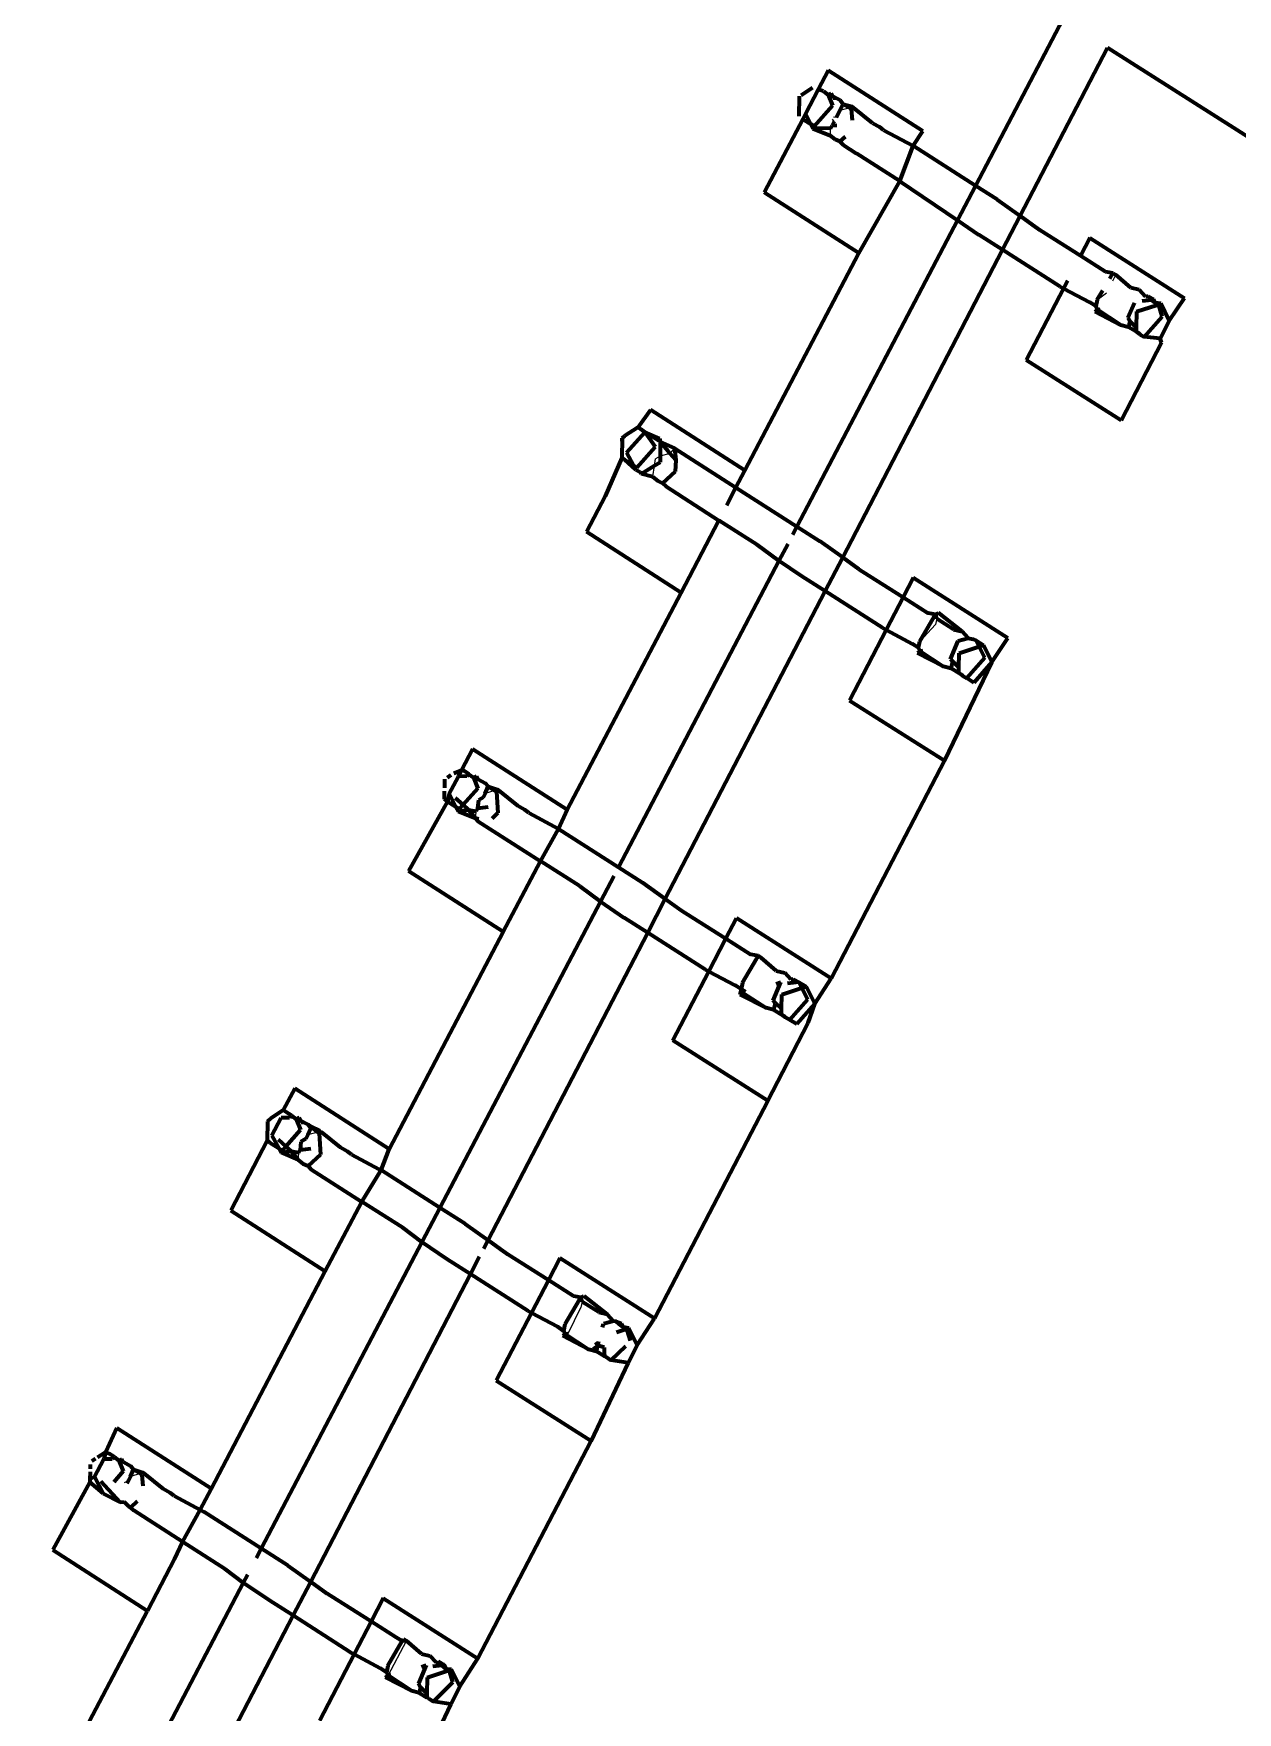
# Model space of a CAD drawing. Header units: millimetres. Extents: x 4307 to 31003, y 2809 to 20009.
# Drawn here: x 15217.42 to 15233.6, y 13666.46 to 13689.02 of the extents above; entities that cross this region are included whole.
import ezdxf

# ---------------------------------------------------------------- set-up
doc = ezdxf.new("R2010")
doc.units = ezdxf.units.MM
doc.layers.add('ProfileEdges', color=7, linetype='Continuous')

msp = doc.modelspace()

# ---------------------------------------------------------------- linework, layer by layer
for p, q in [((15228.391, 13688.023), (15228.26, 13687.986)), ((15228.418, 13688.039), (15228.391, 13688.023)), ((15228.128, 13687.652), (15228.136, 13687.749)), ((15228.183, 13687.838), (15228.162, 13687.868)), ((15228.211, 13687.891), (15228.172, 13687.897)), ((15231.928, 13685.699), (15231.968, 13685.776)), ((15231.719, 13685.44), (15231.843, 13685.537)), ((15226.034, 13683.449), (15225.973, 13683.378)), ((15225.744, 13683.063), (15225.768, 13683.215)), ((15225.768, 13683.215), (15225.782, 13683.305)), ((15225.843, 13683.34), (15225.782, 13683.305)), ((15225.973, 13683.378), (15225.843, 13683.34)), ((15229.525, 13681.18), (15229.564, 13681.155)), ((15229.564, 13681.155), (15229.546, 13681.079)), ((15229.335, 13680.851), (15229.546, 13681.079)), ((15223.622, 13678.845), (15223.492, 13678.808)), ((15223.65, 13678.86), (15223.622, 13678.845)), ((15223.36, 13678.474), (15223.364, 13678.5)), ((15223.364, 13678.5), (15223.368, 13678.57)), ((15227.141, 13676.591), (15227.2, 13676.597)), ((15226.916, 13676.105), (15226.955, 13676.13)), ((15221.238, 13674.255), (15221.107, 13674.218)), ((15221.266, 13674.271), (15221.238, 13674.255)), ((15220.98, 13673.91), (15220.984, 13673.981)), ((15220.976, 13673.885), (15220.98, 13673.91)), ((15224.607, 13671.55), (15224.778, 13671.9)), ((15224.757, 13672.002), (15224.796, 13671.977)), ((15224.796, 13671.977), (15224.778, 13671.9)), ((15218.854, 13669.666), (15218.723, 13669.629)), ((15218.881, 13669.682), (15218.854, 13669.666)), ((15218.695, 13669.575), (15218.634, 13669.54)), ((15222.187, 13666.951), (15222.431, 13667.419))]:
    msp.add_line(p, q)
at = {"layer": 'ProfileEdges', "lineweight": 211}
for p, q in [((15231.256, 13689.212), (15230.083, 13686.974)), ((15230.681, 13686.57), (15231.855, 13688.829)), ((15297.398, 13647.16), (15231.855, 13688.829)), ((15228.103, 13688.524), (15227.968, 13688.268)), ((15229.375, 13687.708), (15228.103, 13688.524)), ((15227.712, 13687.909), (15227.717, 13688.178)), ((15227.739, 13688.192), (15227.892, 13688.295)), ((15227.968, 13688.268), (15227.796, 13687.94)), ((15228.039, 13688.246), (15227.968, 13688.268)), ((15228.039, 13688.246), (15228.103, 13688.199)), ((15228.103, 13688.199), (15228.141, 13688.219)), ((15228.161, 13688.18), (15228.103, 13688.199)), ((15228.103, 13688.199), (15228.159, 13688.053)), ((15228.161, 13688.18), (15228.141, 13688.219)), ((15228.174, 13688.154), (15228.161, 13688.18)), ((15228.22, 13688.147), (15228.161, 13688.18)), ((15228.22, 13688.147), (15228.174, 13688.154)), ((15228.261, 13688.125), (15228.22, 13688.147)), ((15227.796, 13687.94), (15227.759, 13687.868)), ((15227.796, 13687.94), (15227.863, 13687.808)), ((15227.915, 13687.778), (15228.159, 13688.053)), ((15228.26, 13687.986), (15228.211, 13687.891)), ((15228.26, 13687.986), (15228.303, 13688.072)), ((15228.303, 13688.072), (15228.261, 13688.125)), ((15228.303, 13688.072), (15228.418, 13688.039)), ((15228.303, 13688.072), (15228.391, 13688.023)), ((15228.391, 13688.023), (15228.411, 13688.007)), ((15228.418, 13688.039), (15228.411, 13688.007)), ((15228.411, 13688.007), (15228.425, 13687.858)), ((15228.441, 13688.024), (15228.418, 13688.039)), ((15228.697, 13687.817), (15228.441, 13688.024)), ((15227.759, 13687.868), (15227.242, 13686.883)), ((15227.759, 13687.868), (15227.863, 13687.808)), ((15227.863, 13687.808), (15227.894, 13687.746)), ((15227.915, 13687.778), (15227.863, 13687.808)), ((15228.136, 13687.749), (15227.894, 13687.746)), ((15227.894, 13687.746), (15228.128, 13687.652)), ((15228.136, 13687.749), (15228.154, 13687.783)), ((15228.183, 13687.838), (15228.154, 13687.783)), ((15228.154, 13687.783), (15228.216, 13687.791)), ((15228.697, 13687.817), (15228.79, 13687.765)), ((15228.846, 13687.723), (15228.79, 13687.765)), ((15228.846, 13687.723), (15229.243, 13687.51)), ((15229.243, 13687.51), (15229.375, 13687.708)), ((15228.197, 13687.597), (15228.128, 13687.652)), ((15228.26, 13687.568), (15228.197, 13687.597)), ((15228.328, 13687.631), (15228.26, 13687.568)), ((15228.26, 13687.568), (15228.301, 13687.525)), ((15228.301, 13687.525), (15228.484, 13687.408)), ((15229.067, 13687.035), (15229.243, 13687.51)), ((15230.083, 13686.974), (15229.243, 13687.51)), ((15229.067, 13687.035), (15228.484, 13687.408)), ((15228.514, 13686.067), (15229.067, 13687.035)), ((15229.067, 13687.035), (15229.839, 13686.511)), ((15228.514, 13686.067), (15227.242, 13686.883)), ((15230.083, 13686.974), (15229.839, 13686.511)), ((15230.372, 13686.789), (15230.083, 13686.974)), ((15230.372, 13686.789), (15230.681, 13686.57)), ((15230.444, 13686.114), (15230.681, 13686.57)), ((15230.681, 13686.57), (15230.898, 13686.413)), ((15229.839, 13686.511), (15227.682, 13682.396)), ((15229.839, 13686.511), (15230.126, 13686.316)), ((15230.948, 13686.379), (15230.898, 13686.413)), ((15231.492, 13686.033), (15230.948, 13686.379)), ((15228.297, 13681.98), (15230.444, 13686.114)), ((15230.444, 13686.114), (15230.126, 13686.316)), ((15231.217, 13685.621), (15230.444, 13686.114)), ((15231.618, 13686.275), (15231.492, 13686.033)), ((15231.618, 13686.275), (15232.893, 13685.465)), ((15226.983, 13683.147), (15228.514, 13686.067)), ((15231.83, 13685.819), (15231.492, 13686.033)), ((15231.319, 13685.699), (15231.265, 13685.594)), ((15231.929, 13685.802), (15231.83, 13685.819)), ((15231.887, 13685.73), (15231.929, 13685.802)), ((15231.929, 13685.802), (15231.968, 13685.776)), ((15232.173, 13685.602), (15231.968, 13685.776)), ((15231.265, 13685.594), (15230.764, 13684.631)), ((15231.217, 13685.621), (15231.265, 13685.594)), ((15231.265, 13685.594), (15231.617, 13685.409)), ((15231.719, 13685.44), (15231.701, 13685.356)), ((15231.719, 13685.44), (15231.794, 13685.569)), ((15232.285, 13685.575), (15232.173, 13685.602)), ((15232.367, 13685.484), (15232.285, 13685.575)), ((15232.324, 13685.43), (15232.446, 13685.442)), ((15232.4, 13685.491), (15232.367, 13685.484)), ((15232.4, 13685.491), (15232.475, 13685.451)), ((15232.446, 13685.442), (15232.4, 13685.491)), ((15232.446, 13685.442), (15232.475, 13685.451)), ((15232.499, 13685.403), (15232.446, 13685.442)), ((15232.499, 13685.403), (15232.475, 13685.451)), ((15232.688, 13685.16), (15232.893, 13685.465)), ((15231.701, 13685.356), (15231.617, 13685.409)), ((15231.685, 13685.284), (15231.724, 13685.308)), ((15231.685, 13685.284), (15232.038, 13685.102)), ((15231.724, 13685.308), (15231.701, 13685.356)), ((15231.724, 13685.308), (15231.76, 13685.318)), ((15232.038, 13685.102), (15231.724, 13685.308)), ((15232.22, 13685.4), (15232.131, 13685.202)), ((15232.131, 13685.202), (15232.159, 13685.154)), ((15232.247, 13685.285), (15232.243, 13685.069)), ((15232.247, 13685.285), (15232.515, 13685.371)), ((15232.348, 13684.944), (15232.592, 13685.218)), ((15232.547, 13685.368), (15232.499, 13685.403)), ((15232.574, 13685.391), (15232.499, 13685.403)), ((15232.515, 13685.371), (15232.547, 13685.368)), ((15232.547, 13685.368), (15232.574, 13685.391)), ((15232.592, 13685.218), (15232.547, 13685.368)), ((15232.688, 13685.16), (15232.574, 13685.391)), ((15232.14, 13685.076), (15232.038, 13685.102)), ((15232.159, 13685.154), (15232.14, 13685.076)), ((15232.242, 13685.014), (15232.14, 13685.076)), ((15232.243, 13685.069), (15232.159, 13685.154)), ((15232.243, 13685.069), (15232.242, 13685.014)), ((15232.297, 13684.977), (15232.242, 13685.014)), ((15232.271, 13685.001), (15232.297, 13684.977)), ((15232.297, 13684.977), (15232.348, 13684.944)), ((15232.688, 13685.16), (15232.565, 13684.924)), ((15232.584, 13684.869), (15232.039, 13683.82)), ((15232.565, 13684.924), (15232.348, 13684.944)), ((15232.584, 13684.869), (15232.565, 13684.924)), ((15232.039, 13683.82), (15230.764, 13684.631)), ((15225.711, 13683.963), (15225.541, 13683.728)), ((15226.983, 13683.147), (15225.711, 13683.963)), ((15225.541, 13683.728), (15225.368, 13683.612)), ((15225.392, 13683.39), (15225.636, 13683.664)), ((15225.583, 13683.705), (15225.541, 13683.728)), ((15225.636, 13683.664), (15225.583, 13683.705)), ((15225.636, 13683.664), (15225.835, 13683.578)), ((15225.823, 13683.547), (15225.636, 13683.664)), ((15225.636, 13683.664), (15225.775, 13683.464)), ((15225.333, 13683.581), (15225.327, 13683.319)), ((15225.332, 13683.541), (15225.333, 13683.581)), ((15225.333, 13683.581), (15225.368, 13683.612)), ((15225.531, 13683.188), (15225.775, 13683.464)), ((15225.835, 13683.578), (15225.844, 13683.532)), ((15225.844, 13683.532), (15225.843, 13683.34)), ((15225.844, 13683.532), (15226.034, 13683.449)), ((15225.953, 13683.403), (15225.844, 13683.532)), ((15225.973, 13683.378), (15225.953, 13683.403)), ((15226.034, 13683.449), (15226.052, 13683.287)), ((15226.034, 13683.449), (15226.859, 13682.921)), ((15225.327, 13683.319), (15225.102, 13682.801)), ((15225.367, 13683.29), (15225.327, 13683.319)), ((15225.367, 13683.29), (15225.531, 13683.188)), ((15225.515, 13683.159), (15225.367, 13683.29)), ((15225.392, 13683.39), (15225.515, 13683.159)), ((15225.589, 13683.105), (15225.768, 13683.215)), ((15225.768, 13683.215), (15225.842, 13683.26)), ((15225.843, 13683.34), (15225.842, 13683.26)), ((15226.052, 13683.287), (15225.973, 13683.378)), ((15226.052, 13683.287), (15226.046, 13683.135)), ((15225.515, 13683.159), (15225.571, 13683.131)), ((15225.571, 13683.131), (15225.589, 13683.105)), ((15225.744, 13683.063), (15225.589, 13683.105)), ((15225.744, 13683.063), (15225.813, 13683.008)), ((15225.813, 13683.008), (15225.876, 13682.979)), ((15226.046, 13683.135), (15225.876, 13682.979)), ((15225.876, 13682.979), (15225.917, 13682.936)), ((15226.859, 13682.921), (15226.983, 13683.147)), ((15225.102, 13682.801), (15224.851, 13682.322)), ((15225.917, 13682.936), (15226.632, 13682.478)), ((15226.739, 13682.682), (15226.859, 13682.921)), ((15226.859, 13682.921), (15227.682, 13682.396)), ((15226.123, 13681.506), (15224.851, 13682.322)), ((15226.123, 13681.506), (15226.632, 13682.478)), ((15227.145, 13682.15), (15226.632, 13682.478)), ((15227.682, 13682.396), (15227.623, 13682.282)), ((15227.682, 13682.396), (15227.988, 13682.2)), ((15227.439, 13681.932), (15227.145, 13682.15)), ((15227.558, 13682.159), (15227.439, 13681.932)), ((15228.297, 13681.98), (15227.988, 13682.2)), ((15227.439, 13681.932), (15225.281, 13677.817)), ((15227.742, 13681.727), (15227.439, 13681.932)), ((15228.06, 13681.524), (15228.297, 13681.98)), ((15228.513, 13681.824), (15228.297, 13681.98)), ((15228.513, 13681.824), (15228.564, 13681.79)), ((15228.06, 13681.524), (15227.742, 13681.727)), ((15228.564, 13681.79), (15229.109, 13681.445)), ((15229.243, 13681.704), (15229.109, 13681.445)), ((15230.518, 13680.893), (15229.243, 13681.704)), ((15224.592, 13678.586), (15226.123, 13681.506)), ((15225.912, 13677.391), (15228.06, 13681.524)), ((15228.833, 13681.032), (15228.06, 13681.524)), ((15229.109, 13681.445), (15228.88, 13681.005)), ((15229.109, 13681.445), (15229.446, 13681.23)), ((15229.335, 13680.851), (15229.525, 13681.18)), ((15229.544, 13681.213), (15229.446, 13681.23)), ((15229.525, 13681.18), (15229.544, 13681.213)), ((15229.544, 13681.213), (15229.583, 13681.236)), ((15229.564, 13681.155), (15229.544, 13681.213)), ((15229.788, 13681.013), (15229.564, 13681.155)), ((15229.901, 13680.986), (15229.583, 13681.236)), ((15228.88, 13681.005), (15228.389, 13680.059)), ((15228.833, 13681.032), (15228.88, 13681.005)), ((15228.88, 13681.005), (15229.232, 13680.82)), ((15229.788, 13681.013), (15229.901, 13680.986)), ((15229.983, 13680.894), (15229.901, 13680.986)), ((15229.317, 13680.766), (15229.232, 13680.82)), ((15229.34, 13680.719), (15229.301, 13680.694)), ((15229.654, 13680.513), (15229.301, 13680.694)), ((15229.317, 13680.766), (15229.335, 13680.851)), ((15229.34, 13680.719), (15229.317, 13680.766)), ((15229.34, 13680.719), (15229.376, 13680.729)), ((15229.34, 13680.719), (15229.654, 13680.513)), ((15229.747, 13680.612), (15229.848, 13680.86)), ((15229.848, 13680.86), (15229.983, 13680.894)), ((15229.859, 13680.5), (15229.862, 13680.695)), ((15229.862, 13680.695), (15230.131, 13680.782)), ((15229.983, 13680.894), (15230.053, 13680.879)), ((15230.091, 13680.862), (15230.053, 13680.879)), ((15230.131, 13680.782), (15230.091, 13680.862)), ((15230.091, 13680.862), (15230.19, 13680.801)), ((15230.131, 13680.782), (15230.19, 13680.801)), ((15230.208, 13680.629), (15230.131, 13680.782)), ((15230.19, 13680.801), (15230.304, 13680.57)), ((15230.304, 13680.57), (15230.518, 13680.893)), ((15229.756, 13680.487), (15229.654, 13680.513)), ((15229.664, 13679.249), (15230.304, 13680.57)), ((15229.747, 13680.612), (15229.779, 13680.58)), ((15229.756, 13680.487), (15229.779, 13680.58)), ((15229.858, 13680.425), (15229.756, 13680.487)), ((15229.779, 13680.58), (15229.859, 13680.5)), ((15229.858, 13680.425), (15229.859, 13680.5)), ((15230.208, 13680.629), (15229.964, 13680.355)), ((15230.304, 13680.57), (15230.062, 13680.296)), ((15229.912, 13680.387), (15229.858, 13680.425)), ((15229.912, 13680.387), (15229.886, 13680.412)), ((15229.912, 13680.387), (15229.964, 13680.355)), ((15230.062, 13680.296), (15229.964, 13680.355)), ((15228.389, 13680.059), (15229.664, 13679.249)), ((15223.32, 13679.402), (15223.172, 13679.121)), ((15224.592, 13678.586), (15223.32, 13679.402)), ((15223.069, 13679.08), (15223.172, 13679.121)), ((15223.172, 13679.121), (15223.131, 13679.037)), ((15223.172, 13679.121), (15223.199, 13679.116)), ((15223.271, 13679.068), (15223.199, 13679.116)), ((15229.664, 13679.249), (15228.143, 13676.322)), ((15222.946, 13678.885), (15222.949, 13678.999)), ((15222.985, 13679.023), (15223.034, 13679.057)), ((15223.008, 13678.801), (15223.131, 13679.037)), ((15223.245, 13679.039), (15223.131, 13679.037)), ((15223.271, 13679.068), (15223.245, 13679.039)), ((15223.271, 13679.068), (15223.334, 13679.021)), ((15223.372, 13679.041), (15223.334, 13679.021)), ((15223.392, 13679.001), (15223.334, 13679.021)), ((15223.334, 13679.021), (15223.39, 13678.875)), ((15223.392, 13679.001), (15223.372, 13679.041)), ((15223.392, 13679.001), (15223.492, 13678.947)), ((15223.529, 13678.899), (15223.492, 13678.947)), ((15223.492, 13678.808), (15223.529, 13678.899)), ((15223.529, 13678.899), (15223.65, 13678.86)), ((15223.529, 13678.899), (15223.622, 13678.845)), ((15222.982, 13678.7), (15222.46, 13677.762)), ((15222.943, 13678.73), (15222.945, 13678.837)), ((15222.982, 13678.7), (15222.943, 13678.73)), ((15223.008, 13678.801), (15222.982, 13678.7)), ((15222.982, 13678.7), (15223.092, 13678.634)), ((15223.008, 13678.801), (15223.092, 13678.634)), ((15223.194, 13678.653), (15223.093, 13678.745)), ((15223.194, 13678.653), (15223.146, 13678.599)), ((15223.39, 13678.875), (15223.194, 13678.653)), ((15223.194, 13678.653), (15223.267, 13678.588)), ((15223.398, 13678.716), (15223.385, 13678.604)), ((15223.463, 13678.753), (15223.398, 13678.716)), ((15223.492, 13678.808), (15223.463, 13678.753)), ((15223.622, 13678.845), (15223.643, 13678.829)), ((15223.65, 13678.86), (15223.643, 13678.829)), ((15223.643, 13678.829), (15223.661, 13678.546)), ((15223.673, 13678.846), (15223.65, 13678.86)), ((15223.929, 13678.639), (15223.673, 13678.846)), ((15223.092, 13678.634), (15223.126, 13678.568)), ((15223.092, 13678.634), (15223.146, 13678.599)), ((15223.126, 13678.568), (15223.267, 13678.588)), ((15223.126, 13678.568), (15223.36, 13678.474)), ((15223.267, 13678.588), (15223.368, 13678.57)), ((15223.267, 13678.588), (15223.36, 13678.474)), ((15223.36, 13678.474), (15223.393, 13678.436)), ((15223.403, 13678.464), (15223.36, 13678.474)), ((15223.385, 13678.604), (15223.368, 13678.57)), ((15223.529, 13678.624), (15223.385, 13678.604)), ((15223.393, 13678.436), (15224.232, 13677.899)), ((15223.661, 13678.546), (15223.582, 13678.473)), ((15224.021, 13678.587), (15223.929, 13678.639)), ((15224.078, 13678.545), (15224.021, 13678.587)), ((15224.078, 13678.545), (15224.475, 13678.332)), ((15224.475, 13678.332), (15224.592, 13678.586)), ((15224.232, 13677.899), (15224.475, 13678.332)), ((15224.475, 13678.332), (15225.281, 13677.817)), ((15223.732, 13676.946), (15222.46, 13677.762)), ((15223.732, 13676.946), (15224.232, 13677.899)), ((15224.761, 13677.561), (15224.232, 13677.899)), ((15225.281, 13677.817), (15225.604, 13677.611)), ((15224.761, 13677.561), (15225.039, 13677.354)), ((15225.219, 13677.698), (15225.039, 13677.354)), ((15225.604, 13677.611), (15225.912, 13677.391)), ((15225.039, 13677.354), (15222.881, 13673.238)), ((15225.039, 13677.354), (15225.357, 13677.138)), ((15225.675, 13676.935), (15225.912, 13677.391)), ((15225.912, 13677.391), (15226.129, 13677.234)), ((15225.675, 13676.935), (15225.357, 13677.138)), ((15226.129, 13677.234), (15226.18, 13677.201)), ((15226.18, 13677.201), (15226.724, 13676.856)), ((15226.724, 13676.856), (15226.868, 13677.132)), ((15228.143, 13676.322), (15226.868, 13677.132)), ((15223.732, 13676.946), (15222.201, 13674.025)), ((15223.528, 13672.802), (15225.675, 13676.935)), ((15226.449, 13676.443), (15225.675, 13676.935)), ((15226.496, 13676.416), (15226.724, 13676.856)), ((15226.724, 13676.856), (15227.062, 13676.641)), ((15227.16, 13676.624), (15227.062, 13676.641)), ((15227.141, 13676.591), (15227.16, 13676.624)), ((15227.2, 13676.597), (15227.16, 13676.624)), ((15226.014, 13675.488), (15226.496, 13676.416)), ((15226.449, 13676.443), (15226.496, 13676.416)), ((15226.496, 13676.416), (15226.848, 13676.231)), ((15226.951, 13676.262), (15227.141, 13676.591)), ((15227.404, 13676.424), (15227.2, 13676.597)), ((15227.404, 13676.424), (15227.517, 13676.396)), ((15227.598, 13676.305), (15227.517, 13676.396)), ((15226.932, 13676.177), (15226.848, 13676.231)), ((15226.932, 13676.177), (15226.916, 13676.105)), ((15226.951, 13676.262), (15226.932, 13676.177)), ((15226.955, 13676.13), (15226.932, 13676.177)), ((15226.992, 13676.139), (15226.932, 13676.177)), ((15227.363, 13676.023), (15227.464, 13676.271)), ((15227.402, 13676.249), (15227.464, 13676.271)), ((15227.478, 13676.106), (15227.746, 13676.193)), ((15227.706, 13676.273), (15227.555, 13676.251)), ((15227.632, 13676.312), (15227.598, 13676.305)), ((15227.632, 13676.312), (15227.706, 13676.273)), ((15227.706, 13676.273), (15227.746, 13676.193)), ((15227.706, 13676.273), (15227.806, 13676.212)), ((15227.746, 13676.193), (15227.806, 13676.212)), ((15227.746, 13676.193), (15227.824, 13676.039)), ((15227.806, 13676.212), (15227.92, 13675.981)), ((15227.92, 13675.981), (15228.143, 13676.322)), ((15226.916, 13676.105), (15227.27, 13675.924)), ((15226.955, 13676.13), (15227.27, 13675.924)), ((15227.395, 13675.991), (15227.363, 13676.023)), ((15227.371, 13675.898), (15227.395, 13675.991)), ((15227.395, 13675.991), (15227.475, 13675.911)), ((15227.475, 13675.911), (15227.478, 13676.106)), ((15227.58, 13675.766), (15227.824, 13676.039)), ((15227.92, 13675.981), (15227.678, 13675.706)), ((15227.834, 13675.726), (15227.92, 13675.981)), ((15227.371, 13675.898), (15227.27, 13675.924)), ((15227.289, 13674.678), (15227.834, 13675.726)), ((15227.371, 13675.898), (15227.473, 13675.836)), ((15227.473, 13675.836), (15227.475, 13675.911)), ((15227.528, 13675.798), (15227.473, 13675.836)), ((15227.528, 13675.798), (15227.502, 13675.823)), ((15227.58, 13675.766), (15227.528, 13675.798)), ((15227.678, 13675.706), (15227.58, 13675.766)), ((15227.289, 13674.678), (15226.014, 13675.488)), ((15220.929, 13674.841), (15220.772, 13674.549)), ((15222.201, 13674.025), (15220.929, 13674.841)), ((15227.289, 13674.678), (15225.768, 13671.751)), ((15220.564, 13674.398), (15220.559, 13674.141)), ((15220.564, 13674.398), (15220.609, 13674.44)), ((15220.772, 13674.549), (15220.609, 13674.44)), ((15220.623, 13674.212), (15220.746, 13674.448)), ((15220.861, 13674.45), (15220.746, 13674.448)), ((15220.815, 13674.526), (15220.772, 13674.549)), ((15220.887, 13674.479), (15220.815, 13674.526)), ((15220.887, 13674.479), (15220.861, 13674.45)), ((15220.887, 13674.479), (15220.95, 13674.432)), ((15220.988, 13674.452), (15220.95, 13674.432)), ((15221.008, 13674.412), (15220.95, 13674.432)), ((15220.95, 13674.432), (15221.006, 13674.286)), ((15221.008, 13674.412), (15220.988, 13674.452)), ((15221.021, 13674.387), (15221.008, 13674.412)), ((15221.008, 13674.412), (15221.067, 13674.38)), ((15221.067, 13674.38), (15221.021, 13674.387)), ((15221.067, 13674.38), (15221.108, 13674.357)), ((15220.559, 13674.141), (15220.069, 13673.201)), ((15220.598, 13674.111), (15220.559, 13674.141)), ((15220.623, 13674.212), (15220.714, 13674.041)), ((15220.708, 13674.156), (15220.81, 13674.064)), ((15220.81, 13674.064), (15221.006, 13674.286)), ((15221.079, 13674.164), (15221.013, 13674.126)), ((15221.107, 13674.218), (15221.079, 13674.164)), ((15221.107, 13674.218), (15221.145, 13674.31)), ((15221.145, 13674.31), (15221.108, 13674.357)), ((15221.108, 13674.357), (15221.136, 13674.335)), ((15221.136, 13674.335), (15221.266, 13674.271)), ((15221.136, 13674.335), (15221.238, 13674.255)), ((15221.288, 13674.257), (15221.238, 13674.255)), ((15221.238, 13674.255), (15221.258, 13674.239)), ((15221.266, 13674.271), (15221.258, 13674.239)), ((15221.258, 13674.239), (15221.277, 13673.957)), ((15221.544, 13674.049), (15221.288, 13674.257)), ((15220.598, 13674.111), (15220.714, 13674.041)), ((15220.714, 13674.041), (15220.746, 13673.981)), ((15220.714, 13674.041), (15220.762, 13674.01)), ((15220.746, 13673.981), (15220.881, 13673.999)), ((15220.976, 13673.885), (15220.746, 13673.981)), ((15220.762, 13674.01), (15220.81, 13674.064)), ((15220.81, 13674.064), (15220.881, 13673.999)), ((15220.881, 13673.999), (15220.984, 13673.981)), ((15220.881, 13673.999), (15220.976, 13673.885)), ((15220.984, 13673.981), (15221.002, 13674.016)), ((15221.013, 13674.126), (15221.002, 13674.016)), ((15221.002, 13674.016), (15221.145, 13674.035)), ((15221.277, 13673.957), (15221.108, 13673.801)), ((15221.637, 13673.997), (15221.544, 13674.049)), ((15221.694, 13673.955), (15221.637, 13673.997)), ((15221.694, 13673.955), (15222.061, 13673.759)), ((15222.09, 13673.743), (15222.201, 13674.025)), ((15220.976, 13673.885), (15221.045, 13673.829)), ((15221.045, 13673.829), (15221.108, 13673.801)), ((15221.108, 13673.801), (15221.148, 13673.758)), ((15221.148, 13673.758), (15221.831, 13673.32)), ((15221.831, 13673.32), (15222.09, 13673.743)), ((15222.061, 13673.759), (15222.09, 13673.743)), ((15222.881, 13673.238), (15222.09, 13673.743)), ((15221.34, 13672.385), (15221.831, 13673.32)), ((15222.377, 13672.972), (15221.831, 13673.32)), ((15222.881, 13673.238), (15222.638, 13672.776)), ((15223.22, 13673.022), (15222.881, 13673.238)), ((15220.069, 13673.201), (15221.34, 13672.385)), ((15223.22, 13673.022), (15223.528, 13672.802)), ((15222.638, 13672.776), (15222.377, 13672.972)), ((15223.471, 13672.692), (15223.528, 13672.802)), ((15223.528, 13672.802), (15223.745, 13672.645)), ((15222.638, 13672.776), (15220.48, 13668.659)), ((15222.973, 13672.549), (15222.638, 13672.776)), ((15223.291, 13672.346), (15223.414, 13672.582)), ((15223.796, 13672.612), (15223.745, 13672.645)), ((15224.34, 13672.266), (15223.796, 13672.612)), ((15224.493, 13672.561), (15224.34, 13672.266)), ((15225.768, 13671.751), (15224.493, 13672.561)), ((15219.809, 13669.464), (15221.34, 13672.385)), ((15221.144, 13668.213), (15223.291, 13672.346)), ((15223.291, 13672.346), (15222.973, 13672.549)), ((15224.064, 13671.853), (15223.291, 13672.346)), ((15224.34, 13672.266), (15224.112, 13671.827)), ((15224.678, 13672.052), (15224.34, 13672.266)), ((15224.567, 13671.673), (15224.757, 13672.002)), ((15224.776, 13672.034), (15224.678, 13672.052)), ((15224.757, 13672.002), (15224.776, 13672.034)), ((15224.776, 13672.034), (15224.815, 13672.057)), ((15224.796, 13671.977), (15224.776, 13672.034)), ((15225.02, 13671.835), (15224.796, 13671.977)), ((15224.815, 13672.057), (15225.132, 13671.807)), ((15224.112, 13671.827), (15223.639, 13670.917)), ((15224.064, 13671.853), (15224.112, 13671.827)), ((15224.112, 13671.827), (15224.464, 13671.642)), ((15224.546, 13671.581), (15224.567, 13671.673)), ((15225.02, 13671.835), (15225.132, 13671.807)), ((15225.068, 13671.633), (15225.08, 13671.681)), ((15225.214, 13671.716), (15225.08, 13671.681)), ((15225.132, 13671.807), (15225.214, 13671.716)), ((15225.253, 13671.712), (15225.214, 13671.716)), ((15225.253, 13671.712), (15225.322, 13671.684)), ((15225.293, 13671.674), (15225.253, 13671.712)), ((15225.322, 13671.684), (15225.293, 13671.674)), ((15225.346, 13671.635), (15225.293, 13671.674)), ((15225.322, 13671.684), (15225.346, 13671.635)), ((15225.535, 13671.392), (15225.768, 13671.751)), ((15224.464, 13671.642), (15224.546, 13671.581)), ((15224.571, 13671.541), (15224.532, 13671.516)), ((15224.885, 13671.335), (15224.532, 13671.516)), ((15224.571, 13671.541), (15224.546, 13671.581)), ((15224.571, 13671.541), (15224.607, 13671.55)), ((15224.571, 13671.541), (15224.885, 13671.335)), ((15225.006, 13671.387), (15224.979, 13671.434)), ((15225.006, 13671.387), (15225.02, 13671.441)), ((15225.254, 13671.569), (15225.362, 13671.604)), ((15225.394, 13671.6), (15225.346, 13671.635)), ((15225.421, 13671.623), (15225.346, 13671.635)), ((15225.362, 13671.604), (15225.394, 13671.6)), ((15225.394, 13671.6), (15225.421, 13671.623)), ((15225.394, 13671.6), (15225.438, 13671.453)), ((15225.535, 13671.392), (15225.421, 13671.623)), ((15224.987, 13671.309), (15224.885, 13671.335)), ((15224.948, 13671.376), (15224.987, 13671.309)), ((15224.987, 13671.309), (15225.006, 13671.387)), ((15225.089, 13671.246), (15224.987, 13671.309)), ((15225.091, 13671.36), (15225.006, 13671.387)), ((15225.091, 13671.36), (15225.089, 13671.246)), ((15225.118, 13671.234), (15225.089, 13671.246)), ((15225.118, 13671.234), (15225.181, 13671.192)), ((15225.376, 13671.379), (15225.181, 13671.192)), ((15225.535, 13671.392), (15225.413, 13671.157)), ((15224.914, 13670.106), (15225.413, 13671.157)), ((15225.413, 13671.157), (15225.181, 13671.192)), ((15223.639, 13670.917), (15224.914, 13670.106)), ((15218.537, 13670.28), (15218.388, 13669.96)), ((15218.537, 13670.28), (15219.809, 13669.464)), ((15223.393, 13667.179), (15224.914, 13670.106)), ((15218.203, 13669.836), (15218.249, 13669.867)), ((15218.239, 13669.623), (15218.362, 13669.859)), ((15218.278, 13669.886), (15218.388, 13669.96)), ((15218.388, 13669.96), (15218.362, 13669.859)), ((15218.476, 13669.86), (15218.362, 13669.859)), ((15218.388, 13669.96), (15218.43, 13669.937)), ((15218.502, 13669.89), (15218.43, 13669.937)), ((15218.502, 13669.89), (15218.476, 13669.86)), ((15218.502, 13669.89), (15218.566, 13669.842)), ((15218.566, 13669.842), (15218.604, 13669.862)), ((15218.624, 13669.823), (15218.604, 13669.862)), ((15218.177, 13669.692), (15218.175, 13669.59)), ((15218.179, 13669.79), (15218.178, 13669.73)), ((15218.622, 13669.697), (15218.495, 13669.553)), ((15218.624, 13669.823), (15218.566, 13669.842)), ((15218.566, 13669.842), (15218.622, 13669.697)), ((15218.624, 13669.823), (15218.724, 13669.768)), ((15218.723, 13669.629), (15218.695, 13669.575)), ((15218.723, 13669.629), (15218.761, 13669.72)), ((15218.761, 13669.72), (15218.724, 13669.768)), ((15218.761, 13669.72), (15218.881, 13669.682)), ((15218.761, 13669.72), (15218.854, 13669.666)), ((15218.854, 13669.666), (15218.874, 13669.65)), ((15218.881, 13669.682), (15218.874, 13669.65)), ((15218.874, 13669.65), (15218.888, 13669.502)), ((15218.904, 13669.668), (15218.881, 13669.682)), ((15219.16, 13669.46), (15218.904, 13669.668)), ((15218.174, 13669.552), (15217.677, 13668.64)), ((15218.175, 13669.59), (15218.174, 13669.552)), ((15218.356, 13669.397), (15218.174, 13669.552)), ((15218.239, 13669.623), (15218.175, 13669.59)), ((15218.239, 13669.623), (15218.356, 13669.397)), ((15218.324, 13669.566), (15218.584, 13669.284)), ((15218.695, 13669.575), (15218.673, 13669.534)), ((15219.253, 13669.408), (15219.16, 13669.46)), ((15219.309, 13669.366), (15219.253, 13669.408)), ((15219.66, 13669.18), (15219.809, 13669.464)), ((15218.356, 13669.397), (15218.584, 13669.284)), ((15218.584, 13669.284), (15218.634, 13669.286)), ((15218.701, 13669.226), (15218.634, 13669.286)), ((15218.701, 13669.226), (15218.723, 13669.211)), ((15218.813, 13669.295), (15218.723, 13669.211)), ((15218.764, 13669.169), (15218.723, 13669.211)), ((15219.309, 13669.366), (15219.66, 13669.18)), ((15219.422, 13668.747), (15219.66, 13669.18)), ((15219.66, 13669.18), (15219.706, 13669.154)), ((15219.422, 13668.747), (15218.764, 13669.169)), ((15220.48, 13668.659), (15219.706, 13669.154)), ((15219.314, 13668.52), (15219.422, 13668.747)), ((15219.992, 13668.382), (15219.422, 13668.747)), ((15217.677, 13668.64), (15218.949, 13667.824)), ((15219.314, 13668.52), (15218.949, 13667.824)), ((15220.48, 13668.659), (15220.411, 13668.528)), ((15220.835, 13668.432), (15220.48, 13668.659)), ((15220.238, 13668.198), (15219.992, 13668.382)), ((15220.294, 13668.304), (15220.238, 13668.198)), ((15220.835, 13668.432), (15221.144, 13668.213)), ((15220.238, 13668.198), (15218.079, 13664.081)), ((15220.589, 13667.96), (15220.238, 13668.198)), ((15220.907, 13667.757), (15221.144, 13668.213)), ((15221.144, 13668.213), (15221.361, 13668.056)), ((15221.411, 13668.022), (15221.361, 13668.056)), ((15217.418, 13664.904), (15218.949, 13667.824)), ((15220.907, 13667.757), (15220.589, 13667.96)), ((15221.956, 13667.677), (15221.411, 13668.022)), ((15222.118, 13667.99), (15221.956, 13667.677)), ((15222.118, 13667.99), (15223.393, 13667.179)), ((15218.76, 13663.624), (15220.907, 13667.757)), ((15221.68, 13667.264), (15220.907, 13667.757)), ((15221.956, 13667.677), (15221.727, 13667.238)), ((15222.293, 13667.463), (15221.956, 13667.677)), ((15222.182, 13667.084), (15222.372, 13667.412)), ((15222.372, 13667.412), (15222.293, 13667.463)), ((15222.372, 13667.412), (15222.391, 13667.445)), ((15222.431, 13667.419), (15222.372, 13667.412)), ((15222.391, 13667.445), (15222.431, 13667.419)), ((15222.636, 13667.246), (15222.431, 13667.419)), ((15221.727, 13667.238), (15221.264, 13666.345)), ((15221.68, 13667.264), (15221.727, 13667.238)), ((15221.727, 13667.238), (15222.079, 13667.052)), ((15222.636, 13667.246), (15222.748, 13667.218)), ((15222.83, 13667.127), (15222.748, 13667.218)), ((15223.151, 13666.803), (15223.393, 13667.179)), ((15222.162, 13666.992), (15222.079, 13667.052)), ((15222.148, 13666.927), (15222.187, 13666.951)), ((15222.501, 13666.745), (15222.148, 13666.927)), ((15222.182, 13667.084), (15222.162, 13666.992)), ((15222.162, 13666.992), (15222.187, 13666.951)), ((15222.223, 13666.961), (15222.187, 13666.951)), ((15222.501, 13666.745), (15222.187, 13666.951)), ((15222.695, 13667.092), (15222.594, 13666.845)), ((15222.634, 13667.071), (15222.695, 13667.092)), ((15222.709, 13666.928), (15222.706, 13666.711)), ((15222.709, 13666.928), (15222.978, 13667.015)), ((15222.909, 13667.085), (15222.787, 13667.073)), ((15222.937, 13667.094), (15222.83, 13667.127)), ((15222.858, 13667.145), (15222.937, 13667.094)), ((15222.937, 13667.094), (15222.909, 13667.085)), ((15222.965, 13667.039), (15222.909, 13667.085)), ((15222.965, 13667.039), (15222.937, 13667.094)), ((15223.037, 13667.034), (15222.965, 13667.039)), ((15222.965, 13667.039), (15223.009, 13667.011)), ((15222.978, 13667.015), (15222.965, 13667.039)), ((15223.009, 13667.011), (15222.978, 13667.015)), ((15223.009, 13667.011), (15223.037, 13667.034)), ((15223.055, 13666.861), (15223.009, 13667.011)), ((15223.151, 13666.803), (15223.037, 13667.034)), ((15222.603, 13666.72), (15222.501, 13666.745)), ((15222.622, 13666.798), (15222.594, 13666.845)), ((15222.622, 13666.798), (15222.603, 13666.72)), ((15222.603, 13666.72), (15222.705, 13666.657)), ((15222.706, 13666.711), (15222.622, 13666.798)), ((15222.706, 13666.711), (15222.705, 13666.657)), ((15223.055, 13666.861), (15222.797, 13666.603)), ((15223.151, 13666.803), (15223.028, 13666.567)), ((15222.539, 13665.535), (15223.028, 13666.567)), ((15222.733, 13666.644), (15222.705, 13666.657)), ((15222.733, 13666.644), (15222.797, 13666.603)), ((15222.797, 13666.603), (15222.759, 13666.62)), ((15223.028, 13666.567), (15222.797, 13666.603))]:
    msp.add_line(p, q, dxfattribs=at)

doc.saveas('drawing.dxf')
